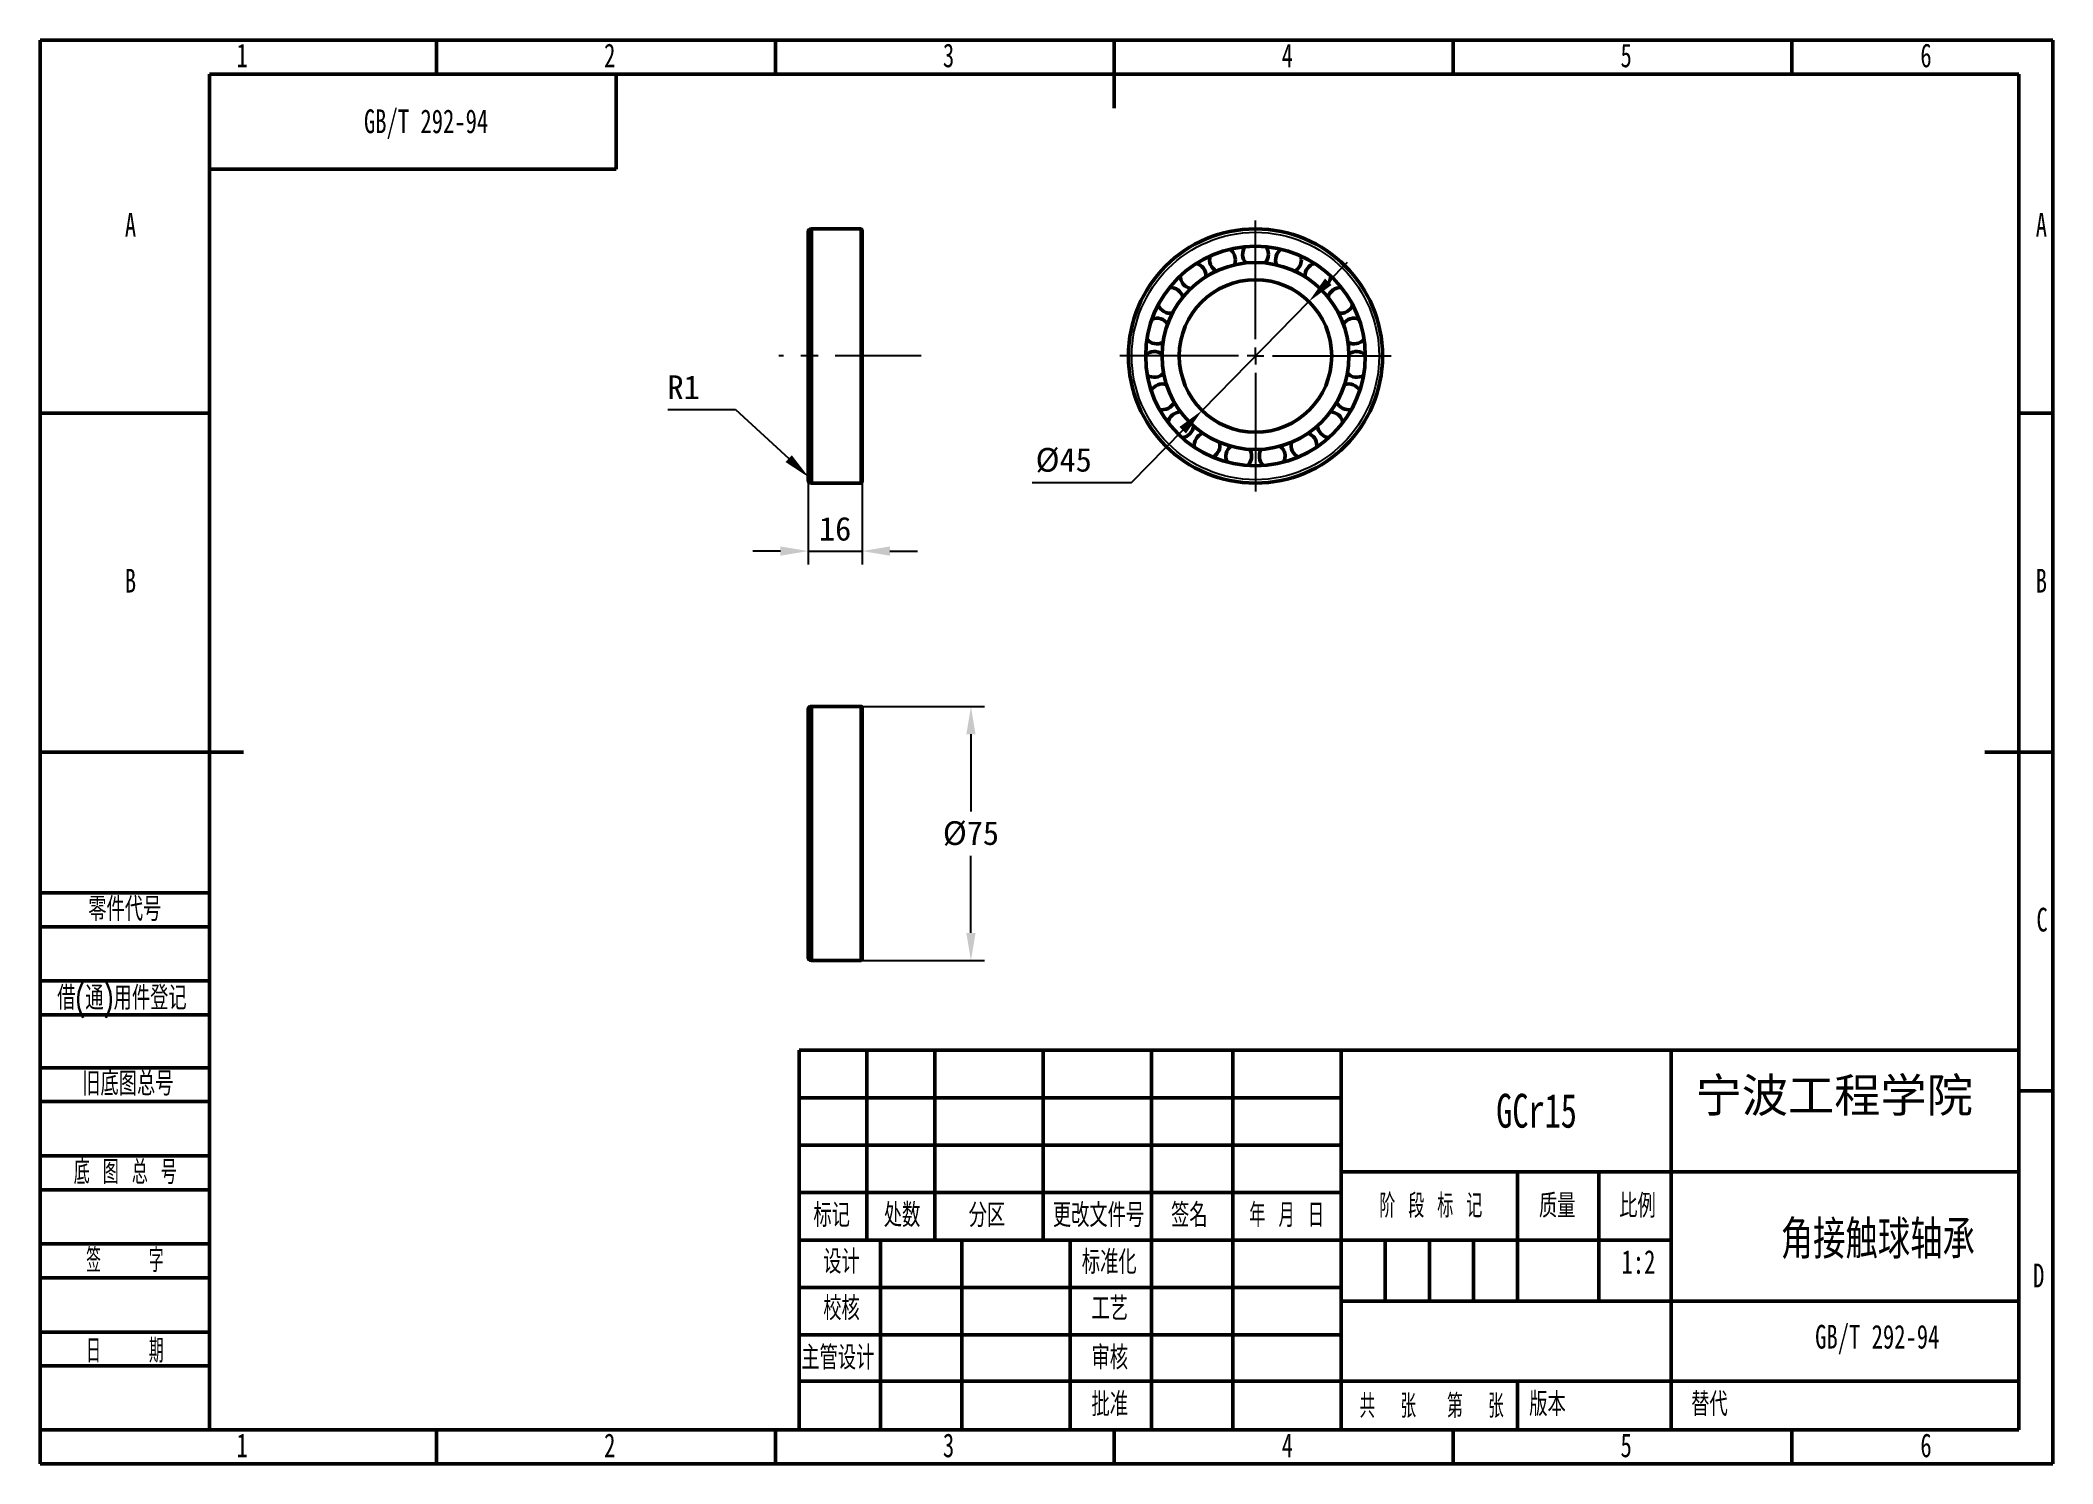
# Model space of a CAD drawing. Header units: millimetres. Extents: x 0 to 297, y 0 to 210.
import ezdxf

# ---------------------------------------------------------------- set-up
doc = ezdxf.new("R2010")
doc.units = ezdxf.units.MM
doc.header["$PDSIZE"] = -1
doc.linetypes.add('CENTERX2', pattern=[20.32, 12.7, -2.54, 2.54, -2.54])
doc.layers.add('中心线层', color=7, linetype='CENTERX2')
doc.layers.add('图框', color=7, linetype='Continuous')
doc.layers.add('标注层', color=4, linetype='Continuous', lineweight=25)
doc.layers.add('轮廓实线层', color=7, linetype='Continuous', lineweight=50)
doc.styles.add('SLDTEXTSTYLE0', font='TXT', dxfattribs={"width": 0.7})
doc.styles.add('SLDTEXTSTYLE1', font='TXT', dxfattribs={"width": 0.7, "bigfont": 'bigfont'})
doc.styles.add('SLDTEXTSTYLE2', font='TXT', dxfattribs={"width": 0.6, "bigfont": 'bigfont'})
doc.styles.add('SLDTEXTSTYLE3', font='TXT', dxfattribs={"width": 0.614286, "bigfont": 'bigfont'})
doc.styles.add('SLDTEXTSTYLE4', font='TXT', dxfattribs={"width": 0.62, "bigfont": 'bigfont'})
doc.styles.add('SLDTEXTSTYLE5', font='TXT', dxfattribs={"width": 0.566667, "bigfont": 'bigfont'})
doc.dimstyles.new('ISO-25', dxfattribs={"dimtxt": 2.5, "dimasz": 2.5, "dimexe": 1.25, "dimexo": 0.625, "dimtad": 1, "dimtxsty": 'Standard', "dimcen": 2.5, "dimadec": 0, "dimazin": 0, "dimtfac": 1, "dimtmove": 0, "dimatfit": 3, "dimfxl": 1, "dimarcsym": 0})

# ---------------------------------------------------------------- blocks, each defined once
blk = doc.blocks.new('SW_CENTERMARKSYMBOL_0')
at = {"layer": '图框', "color": 0}
for p, q in [((0, 2.5), (0, 20)), ((-2.5, 0), (-20, 0)), ((0, 0), (-1.25, 0)), ((0, 0), (0, 1.25)), ((0, 0), (0, -1.25)), ((0, 0), (1.25, 0)), ((2.5, 0), (20, 0)), ((0, -2.5), (0, -20))]:
    blk.add_line(p, q, dxfattribs=at)
blk = doc.blocks.new('*D4')
at = {"layer": 'Defpoints', "color": 0, "transparency": 16777216}
for p in [(121.26, 111.69), (121.16, 74.23), (137.35, 74.23)]:
    blk.add_point(p, dxfattribs=at)
at = {"layer": '标注层', "color": 0, "lineweight": -2, "transparency": 16777216}
for p, q in [((121.26, 111.69), (139.35, 111.69)), ((137.35, 107.61), (137.35, 96.23)), ((137.35, 78.31), (137.35, 89.69)), ((121.16, 74.23), (139.35, 74.23))]:
    blk.add_line(p, q, dxfattribs=at)
at = {"layer": '标注层', "color": 0, "transparency": 16777216}
for points in [[(136.67, 107.61), (138.03, 107.61), (137.35, 111.69)], [(136.67, 78.31), (138.03, 78.31), (137.35, 74.23)]]:
    blk.add_solid(points, dxfattribs=at)
at = {"layer": '标注层', "color": 0, "transparency": 16777216, "insert": (137.35, 92.96), "char_height": 3.5, "attachment_point": 5}
blk.add_mtext('%%C75', dxfattribs=at)
blk = doc.blocks.new('*D5')
at = {"layer": 'Defpoints', "color": 0, "transparency": 16777216}
for p in [(187.22, 171.45), (171.46, 155.39)]:
    blk.add_point(p, dxfattribs=at)
at = {"layer": '标注层', "color": 0, "lineweight": -2, "transparency": 16777216}
for p, q in [((190.08, 174.36), (192.94, 177.28)), ((187.22, 171.45), (171.46, 155.39)), ((161.02, 144.75), (168.6, 152.48)), ((146.38, 144.75), (161.02, 144.75))]:
    blk.add_line(p, q, dxfattribs=at)
at = {"layer": '标注层', "color": 0, "transparency": 16777216}
for points in [[(189.59, 174.84), (190.56, 173.89), (187.22, 171.45)], [(168.12, 152.96), (169.09, 152), (171.46, 155.39)]]:
    blk.add_solid(points, dxfattribs=at)
at = {"layer": '标注层', "color": 0, "transparency": 16777216, "insert": (151.04, 148.03), "char_height": 3.5, "width": 16.9167, "attachment_point": 5}
blk.add_mtext('%%C45', dxfattribs=at)
blk = doc.blocks.new('*D6')
at = {"layer": 'Defpoints', "color": 0, "transparency": 16777216}
for p in [(113.31, 145.17), (121.31, 145.17), (121.31, 134.64)]:
    blk.add_point(p, dxfattribs=at)
at = {"layer": '标注层', "color": 0, "lineweight": -2, "transparency": 16777216}
for p, q in [((113.31, 145.17), (113.31, 132.64)), ((121.31, 145.17), (121.31, 132.64)), ((109.23, 134.64), (105.15, 134.64)), ((113.31, 134.64), (121.31, 134.64)), ((125.39, 134.64), (129.47, 134.64))]:
    blk.add_line(p, q, dxfattribs=at)
at = {"layer": '标注层', "color": 0, "transparency": 16777216}
for points in [[(109.23, 135.32), (109.23, 133.96), (113.31, 134.64)], [(125.39, 135.32), (125.39, 133.96), (121.31, 134.64)]]:
    blk.add_solid(points, dxfattribs=at)
at = {"layer": '标注层', "color": 0, "transparency": 16777216, "insert": (117.31, 137.91), "char_height": 3.5, "attachment_point": 5}
blk.add_mtext('16', dxfattribs=at)
blk = doc.blocks.new('*D7')
at = {"layer": 'Defpoints', "color": 0, "transparency": 16777216}
for p in [(113.44, 145.51), (113.81, 145.17)]:
    blk.add_point(p, dxfattribs=at)
at = {"layer": '标注层', "color": 0, "lineweight": -2, "transparency": 16777216}
for p, q in [((92.61, 155.55), (102.6, 155.55)), ((102.6, 155.55), (110.45, 148.28)), ((113.81, 145.17), (113.44, 145.51))]:
    blk.add_line(p, q, dxfattribs=at)
blk.add_arc((113.81, 145.17), 0.5, 137.2275, 180, dxfattribs=at)
at = {"layer": '标注层', "color": 0, "transparency": 16777216}
blk.add_solid([(110.91, 148.78), (109.98, 147.78), (113.44, 145.51)], dxfattribs=at)
at = {"layer": '标注层', "color": 0, "transparency": 16777216, "insert": (94.95, 158.82), "char_height": 3.5, "attachment_point": 5}
blk.add_mtext('R1', dxfattribs=at)

msp = doc.modelspace()

# ---------------------------------------------------------------- linework, layer by layer
msp.add_circle((179.3412, 163.4225), 18.25)
at = {"layer": '中心线层'}
msp.add_line((130.0229, 163.4225), (108.9757, 163.4225), dxfattribs=at)
at = {"layer": '轮廓实线层'}
for p, q in [((0, 0), (0, 210)), ((0, 210), (297, 210)), ((58.5, 210), (58.5, 205)), ((108.5, 210), (108.5, 205)), ((158.5, 210), (158.5, 200)), ((208.5, 210), (208.5, 205)), ((258.5, 210), (258.5, 205)), ((297, 0), (297, 210)), ((25, 5), (25, 205)), ((25, 205), (292, 205)), ((85, 191), (85, 205)), ((292, 5), (292, 205)), ((25, 191), (85, 191)), ((113.3079, 145.1725), (113.3079, 181.6725)), ((121.1579, 182.1725), (113.8079, 182.1725)), ((113.8079, 182.1725), (113.8079, 144.6725)), ((121.1579, 163.4225), (121.1579, 182.1725)), ((121.3079, 182.0225), (121.3079, 163.4225)), ((172.0226, 175.1158), (172.028, 175.2596)), ((121.1579, 144.6725), (121.1579, 163.4225)), ((121.3079, 163.4225), (121.3079, 144.8225)), ((0, 155), (25, 155)), ((297, 155), (292, 155)), ((113.8079, 144.6725), (121.1579, 144.6725)), ((113.3079, 111.232), (113.3079, 74.732)), ((121.1579, 111.732), (113.8079, 111.732)), ((113.8079, 111.732), (113.8079, 74.232)), ((121.1579, 74.232), (121.1579, 111.732)), ((121.3079, 111.582), (121.3079, 74.382)), ((0, 105), (30, 105)), ((297, 105), (287, 105)), ((0, 84.2206), (25, 84.2206)), ((0, 79.2206), (25, 79.2206)), ((113.8079, 74.232), (121.1579, 74.232)), ((0, 71.2206), (25, 71.2206)), ((0, 66.2206), (25, 66.2206)), ((112, 61), (112, 5)), ((112, 61), (292, 61)), ((122, 61), (122, 33)), ((132, 61), (132, 33)), ((148, 61), (148, 33)), ((164, 61), (164, 5)), ((176, 61), (176, 5)), ((191.9681, 61.0522), (192.0047, 5)), ((240.6919, 61), (240.6919, 5)), ((0, 58.43), (25, 58.43)), ((112, 54), (192, 54)), ((297, 55), (292, 55)), ((0, 53.43), (25, 53.43)), ((0, 45.43), (25, 45.43)), ((112, 47), (192, 47)), ((191.9799, 43.0522), (291.9799, 43.0522)), ((218, 43.0691), (218, 24.0691)), ((230, 43), (230, 24)), ((0, 40.43), (25, 40.43)), ((112, 40), (192, 40)), ((112, 33), (192, 33)), ((124, 33), (124, 5)), ((136, 33), (136, 5)), ((152, 33), (152, 5)), ((192.0152, 33), (240.6919, 33)), ((198.5, 33), (198.5, 24)), ((205, 33), (205, 24)), ((211.5, 33), (211.5, 24)), ((0, 32.43), (25, 32.43)), ((0, 27.43), (25, 27.43)), ((112, 26), (192, 26)), ((192, 24), (292, 24)), ((0, 19.43), (25, 19.43)), ((112, 19), (192, 19)), ((0, 14.43), (25, 14.43)), ((112, 12.1661), (192, 12.1661)), ((192, 12.1661), (292, 12.1661)), ((218, 12.1661), (218, 5)), ((0, 5), (25, 5)), ((25, 5), (292, 5)), ((58.5, 0), (58.5, 5)), ((108.5, 0), (108.5, 5)), ((158.5, 0), (158.5, 5)), ((208.5, 0), (208.5, 5)), ((258.5, 0), (258.5, 5)), ((0, 0), (297, 0))]:
    msp.add_line(p, q, dxfattribs=at)
at = {"layer": '轮廓实线层', "flags": 128}
msp.add_lwpolyline([(188.361, 149.9594), (188.3684, 150.0165), (188.3804, 150.2303)], dxfattribs=at)
at = {"layer": '轮廓实线层'}
for radius in [18.75, 16.2052, 13.7948, 11.25]:
    msp.add_circle((179.3412, 163.4225), radius, dxfattribs=at)
for centre, radius, start, end in [((113.8079, 181.6725), 0.5, 90, 180), ((121.1579, 182.0225), 0.15, 0, 90), ((174.4707, 177.6097), 1.9, 0, 55.565597), ((179.3412, 178.4225), 1.9, 143.381772, 222.235503), ((179.3412, 178.4225), 1.9, 317.764497, 0), ((179.3412, 178.4225), 1.9, 0, 36.618228), ((184.2117, 177.6097), 1.9, 124.434403, 203.288135), ((170.128, 175.2596), 1.9, 0, 74.512965), ((174.4707, 177.6097), 1.9, 162.32914, 241.182872), ((174.4707, 177.6097), 1.9, 336.711865, 0), ((184.2117, 177.6097), 1.9, 298.817128, 0), ((184.2117, 177.6097), 1.9, 0, 17.67086), ((188.5544, 175.2596), 1.9, 105.487035, 184.340766), ((166.7837, 171.6267), 1.9, 14.606602, 93.460334), ((170.128, 175.2596), 1.9, 181.276509, 260.13024), ((188.5544, 175.2596), 1.9, 279.86976, 358.723491), ((191.8987, 171.6267), 1.9, 86.539666, 165.393398), ((166.7837, 171.6267), 1.9, 200.223877, 279.077609), ((191.8987, 171.6267), 1.9, 260.922391, 339.776123), ((164.8002, 167.1047), 1.9, 33.55397, 112.407702), ((193.8822, 167.1047), 1.9, 67.592298, 146.44603), ((164.3924, 162.1838), 1.9, 52.501339, 131.35507), ((164.8002, 167.1047), 1.9, 219.171245, 298.024977), ((193.8822, 167.1047), 1.9, 241.975023, 320.828755), ((194.29, 162.1838), 1.9, 48.64493, 127.498661), ((164.3924, 162.1838), 1.9, 238.118614, 316.972345), ((194.29, 162.1838), 1.9, 223.027655, 301.881386), ((165.6046, 157.397), 1.9, 71.448707, 150.302439), ((193.0778, 157.397), 1.9, 29.697561, 108.551293), ((165.6046, 157.397), 1.9, 257.065982, 335.919714), ((168.3054, 153.2632), 1.9, 90.396076, 169.249807), ((190.3771, 153.2632), 1.9, 10.750193, 89.603924), ((193.0778, 157.397), 1.9, 204.080286, 282.934018), ((168.3054, 153.2632), 1.9, 276.013351, 354.867082), ((172.202, 150.2303), 1.9, 109.343444, 188.197176), ((186.4804, 150.2303), 1.9, 0, 70.656556), ((190.3771, 153.2632), 1.9, 185.132918, 263.986649), ((172.202, 150.2303), 1.9, 294.960719, 0), ((172.202, 150.2303), 1.9, 0, 13.814451), ((176.8723, 148.627), 1.9, 128.290812, 207.144544), ((176.8723, 148.627), 1.9, 313.908087, 0), ((176.8723, 148.627), 1.9, 0, 32.761819), ((181.8101, 148.627), 1.9, 147.238181, 226.091913), ((181.8101, 148.627), 1.9, 0, 51.709188), ((181.8101, 148.627), 1.9, 332.855456, 0), ((186.4804, 150.2303), 1.9, 166.185549, 245.039281), ((113.8079, 145.1725), 0.5, 180, 270), ((121.1579, 144.8225), 0.15, 270, 0), ((113.8079, 111.232), 0.5, 90, 180), ((121.1579, 111.582), 0.15, 0, 90), ((113.8079, 74.732), 0.5, 180, 270), ((121.1579, 74.382), 0.15, 270, 0)]:
    msp.add_arc(centre, radius, start, end, dxfattribs=at)
msp.add_point((113.6837, 161.3486), dxfattribs=at)

# ---------------------------------------------------------------- block references
msp.add_blockref('SW_CENTERMARKSYMBOL_0', (179.3412, 163.4225), dxfattribs=at)

# ---------------------------------------------------------------- texts
at = {"layer": '标注层', "insert": (244.2913, 56.8654), "char_height": 5, "attachment_point": 1}
msp.add_mtext_dynamic_manual_height_columns('{\\fFangSong|b0|i0|c134|p49;宁波工程学院}', width=44.880653, gutter_width=17.5, heights=[0], dxfattribs=at)
at = {"layer": '标注层', "char_height": 5, "attachment_point": 2}
for s, insert, style in [('{\\fFangSong|b0|i0|c0|p49;GCr15}', (220.8169, 54.5771), 'SLDTEXTSTYLE0'), ('{\\fFangSong|b0|i0|c134|p49;角接触球轴承}', (271.1842, 35.7907), 'SLDTEXTSTYLE1')]:
    msp.add_mtext(s, dxfattribs=dict(at, insert=insert, style=style))
at = {"layer": '轮廓实线层', "char_height": 3.5}
for s, insert, attachment_point, style in [('1', (29.7944, 209.5199), 2, 'SLDTEXTSTYLE0'), ('2', (84.0444, 209.5199), 2, 'SLDTEXTSTYLE0'), ('3', (134.0444, 209.5199), 2, 'SLDTEXTSTYLE0'), ('4', (184.0444, 209.5199), 2, 'SLDTEXTSTYLE0'), ('5', (234.0444, 209.5199), 2, 'SLDTEXTSTYLE0'), ('6', (278.2969, 209.5199), 2, 'SLDTEXTSTYLE0'), ('GB/T 292-94', (56.94, 199.7997), 2, 'SLDTEXTSTYLE0'), ('A', (13.3203, 184.5199), 2, 'SLDTEXTSTYLE0'), ('A', (295.3203, 184.5199), 2, 'SLDTEXTSTYLE0'), ('B', (13.3203, 132.0199), 2, 'SLDTEXTSTYLE0'), ('B', (295.3203, 132.0199), 2, 'SLDTEXTSTYLE0'), ('零件代号', (7.0836, 83.5791), 1, 'SLDTEXTSTYLE1'), ('C', (295.4273, 82.0199), 2, 'SLDTEXTSTYLE0'), ('借(通)用件登记', (2.4961, 70.4725), 1, 'SLDTEXTSTYLE1'), ('旧底图总号', (6.1941, 57.8238), 1, 'SLDTEXTSTYLE1'), ('底 图 总 号', (4.9472, 44.7655), 1, 'SLDTEXTSTYLE3'), ('标记', (116.7966, 38.4172), 2, 'SLDTEXTSTYLE1'), ('处数', (127.1841, 38.4172), 2, 'SLDTEXTSTYLE1'), ('分区', (139.7079, 38.4172), 2, 'SLDTEXTSTYLE1'), ('更改文件号', (156.1801, 38.4172), 2, 'SLDTEXTSTYLE1'), ('签名', (169.5758, 38.4172), 2, 'SLDTEXTSTYLE1'), ('年 月 日', (183.9324, 38.4172), 2, 'SLDTEXTSTYLE4'), ('阶 段 标 记', (205.2114, 39.8054), 2, 'SLDTEXTSTYLE3'), ('质量', (223.869, 39.8054), 2, 'SLDTEXTSTYLE1'), ('比例', (235.7186, 39.8054), 2, 'SLDTEXTSTYLE1'), ('签    字', (12.4899, 31.7635), 2, 'SLDTEXTSTYLE5'), ('设计', (118.2463, 31.5581), 2, 'SLDTEXTSTYLE1'), ('标准化', (157.7597, 31.4917), 2, 'SLDTEXTSTYLE1'), ('1:2', (235.8582, 31.5205), 2, 'SLDTEXTSTYLE0'), ('D', (294.9297, 29.5199), 2, 'SLDTEXTSTYLE0'), ('校核', (118.2463, 24.679), 2, 'SLDTEXTSTYLE1'), ('工艺', (157.835, 24.6426), 2, 'SLDTEXTSTYLE1'), ('日    期', (12.4899, 18.4135), 2, 'SLDTEXTSTYLE5'), ('GB/T 292-94', (271.104, 20.4896), 2, 'SLDTEXTSTYLE0'), ('主管设计', (117.7048, 17.3993), 2, 'SLDTEXTSTYLE1'), ('审核', (157.835, 17.3993), 2, 'SLDTEXTSTYLE1'), ('批准', (157.835, 10.5229), 2, 'SLDTEXTSTYLE1'), ('共  张', (198.8698, 10.2618), 2, 'SLDTEXTSTYLE2'), ('第  张', (211.8049, 10.2618), 2, 'SLDTEXTSTYLE2'), ('版本', (222.4382, 10.5314), 2, 'SLDTEXTSTYLE1'), ('替代', (243.6406, 10.5314), 1, 'SLDTEXTSTYLE1'), ('1', (29.7944, 4.4654), 2, 'SLDTEXTSTYLE0'), ('2', (84.0444, 4.4654), 2, 'SLDTEXTSTYLE0'), ('3', (134.0444, 4.4654), 2, 'SLDTEXTSTYLE0'), ('4', (184.0444, 4.4654), 2, 'SLDTEXTSTYLE0'), ('5', (234.0444, 4.4654), 2, 'SLDTEXTSTYLE0'), ('6', (278.2969, 4.4654), 2, 'SLDTEXTSTYLE0')]:
    msp.add_mtext(s, dxfattribs=dict(at, insert=insert, attachment_point=attachment_point, style=style))

# ---------------------------------------------------------------- dimensions: what is measured, and where the dimension line sits
at = {"layer": '标注层'}
dim = msp.add_diameter_dim_2p(p1=(187.2202, 171.4527), p2=(171.4623, 155.3922), text='%%C45', dimstyle='ISO-25', override={"dimtxt": 3.5, "dimasz": 4.08, "dimexe": 2, "dimexo": 0, "dimgap": 1.524, "dimtih": 1, "dimtoh": 1, "dimlfac": 2, "dimzin": 0, "dimadec": 2, "dimtzin": 0}, dxfattribs=at)
dim.commit()
dim.dimension.update_dxf_attribs({"geometry": '*D5', "text_midpoint": (151.0426, 144.7546), "dimtype": 163})
dim = msp.add_radius_dim(center=(113.8079, 145.1725), mpoint=(113.4408, 145.512), text='R1', dimstyle='ISO-25', override={"dimtxt": 3.5, "dimasz": 4.08, "dimexe": 2, "dimexo": 0, "dimgap": 1.524, "dimtih": 1, "dimtoh": 1, "dimlfac": 2, "dimzin": 0, "dimadec": 2, "dimtzin": 0}, dxfattribs=at)
dim.commit()
dim.dimension.update_dxf_attribs({"geometry": '*D7', "text_midpoint": (94.9464, 155.5453), "dimtype": 164})
dim = msp.add_linear_dim(base=(121.3079, 134.639), p1=(113.3079, 145.1725), p2=(121.3079, 145.1725), text='16', dimstyle='ISO-25', override={"dimtxt": 3.5, "dimasz": 4.08, "dimexe": 2, "dimexo": 0, "dimgap": 1.524, "dimtih": 1, "dimtoh": 1, "dimlfac": 2, "dimzin": 0, "dimadec": 2, "dimtzin": 0}, dxfattribs=at)
dim.commit()
dim.dimension.update_dxf_attribs({"geometry": '*D6', "text_midpoint": (117.3079, 137.913)})
dim = msp.add_linear_dim(base=(137.3524, 74.232), p1=(121.2639, 111.688), p2=(121.1579, 74.232), angle=90, text='%%C75', dimstyle='ISO-25', override={"dimtxt": 3.5, "dimasz": 4.08, "dimexe": 2, "dimexo": 0, "dimgap": 1.524, "dimtih": 1, "dimtoh": 1, "dimlfac": 2, "dimzin": 0, "dimadec": 2, "dimtzin": 0}, dxfattribs=at)
dim.commit()
dim.dimension.update_dxf_attribs({"geometry": '*D4', "text_midpoint": (137.3524, 92.96)})

doc.saveas('drawing.dxf')
